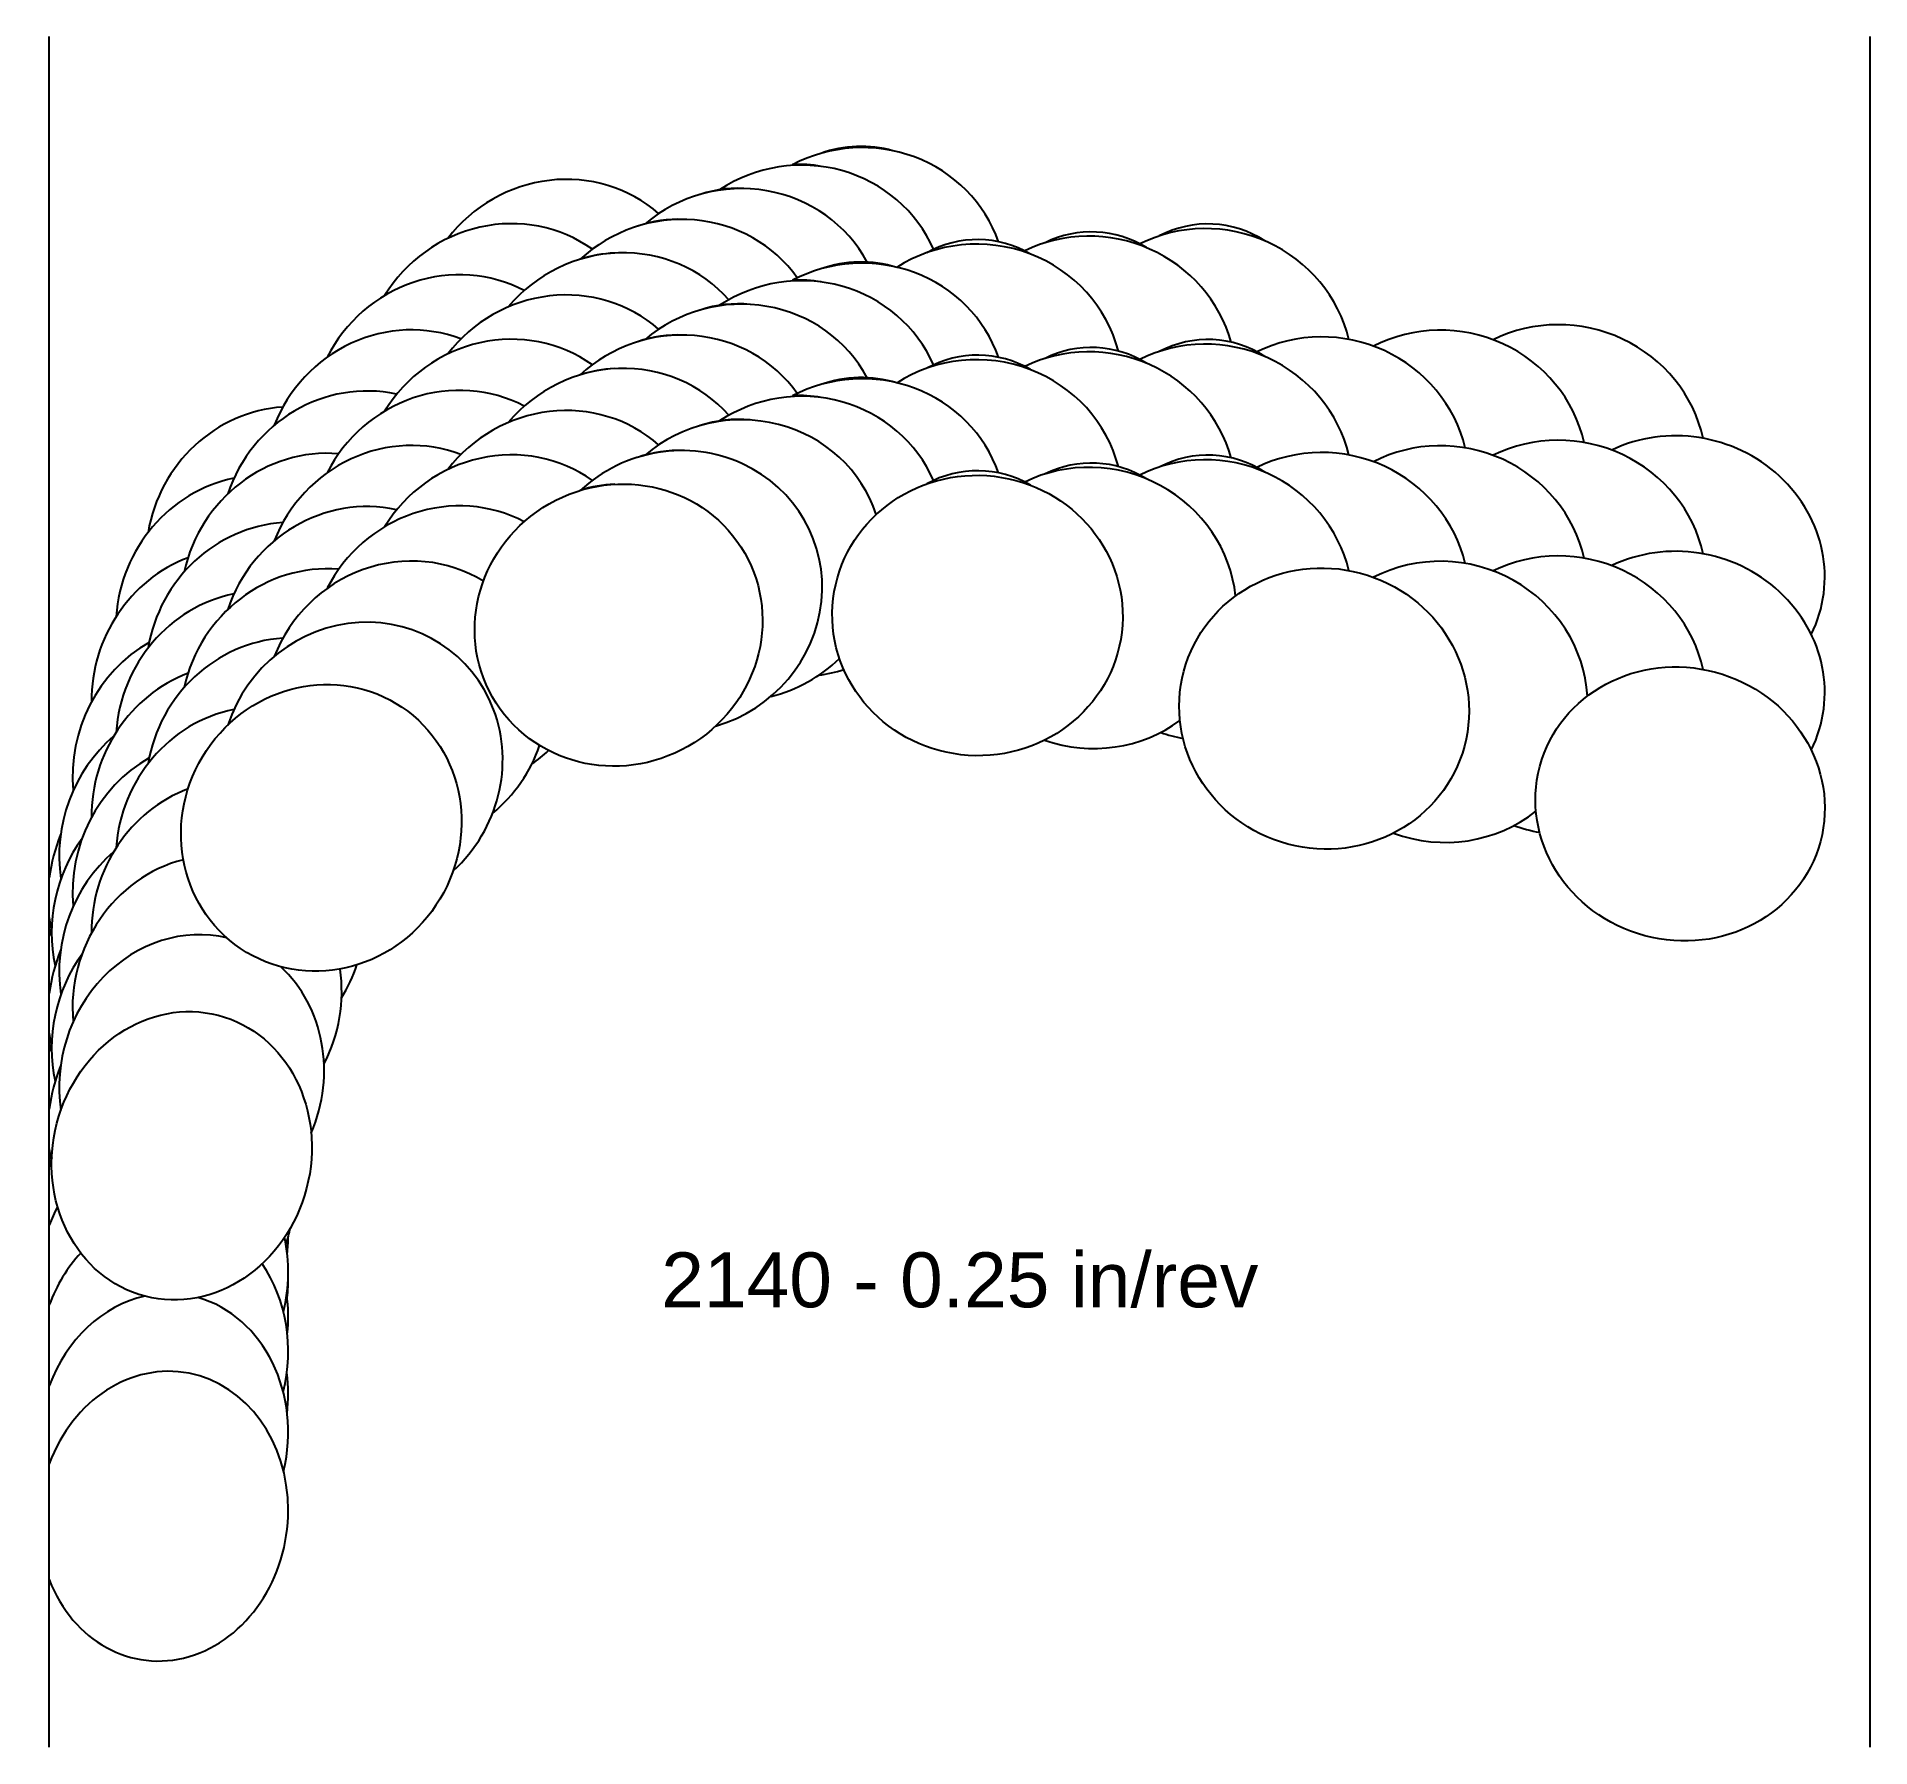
# Model space of a CAD drawing. Header units: inches. Extents: x -3.96 to 0, y -2.54 to 1.16.
import ezdxf
from ezdxf.enums import TextEntityAlignment as Align

# ---------------------------------------------------------------- set-up
doc = ezdxf.new("R2010")
doc.units = ezdxf.units.IN
doc.header["$MEASUREMENT"] = 0
for name, color, linetype, true_color in [('Blade_1', 30, 'Continuous', 0xff7f00), ('Blade_2', 7, 'Continuous', 0xcccc00), ('Blade_3', 7, 'Continuous', 0x00cc00), ('Blade_4', 7, 'Continuous', 0x00cccc), ('Blade_5', 7, 'Continuous', 0x0066cc), ('Blade_6', 190, 'Continuous', 0x7f00ff)]:
    doc.layers.add(name, color=color, linetype=linetype, true_color=true_color)
doc.layers.add('Gage_Line', color=7, linetype='Continuous')
doc.styles.get("Standard").update_dxf_attribs({"font": 'arial.ttf'})

msp = doc.modelspace()

# ---------------------------------------------------------------- linework, layer by layer
at = {"layer": 'Blade_1'}
for centre, major_axis, ratio, start_param, end_param in [((-1.9305, 0.4037), (0.3133, -0.021), 0.965549, 6.592168, 8.508091), ((-1.9305, 0.4918), (0.2216, -0.0391), 1, 1.211994, 2.253223), ((-2.7065, 0.3829), (0.2726, 0.1558), 0.962552, 6.478677, 8.224271), ((-2.7065, 0.4252), (0.257, 0.0537), 1, 1.397152, 1.688043), ((-1.181, 0.2023), (0.3033, -0.0813), 0.965926, 6.766362, 8.589809), ((-1.9305, 0.2418), (0.2216, -0.0391), 1, 1.211994, 2.253223), ((-2.7065, 0.1329), (0.2726, 0.1558), 0.962552, 6.478677, 8.224271), ((-2.7065, 0.1752), (0.257, 0.0537), 1, 1.397152, 1.688043), ((-1.9305, 0.1537), (0.3133, -0.021), 0.965549, 6.592168, 8.508091), ((-0.4113, -0.0039), (0.3033, -0.0813), 0.939693, 6.094226, 8.592902), ((-3.3494, -0.0556), (0.1615, 0.2693), 0.953169, 6.720095, 8.198932), ((-1.181, -0.0477), (0.3033, -0.0813), 0.965926, 6.766362, 8.589809), ((-1.9305, -0.0082), (0.2216, -0.0391), 1, 1.211994, 2.253223), ((-2.7065, -0.0748), (0.257, 0.0537), 1, 1.397152, 1.688043), ((-0.4113, -0.2539), (0.3033, -0.0813), 0.939693, 6.094226, 8.592902), ((-3.3494, -0.3056), (0.1615, 0.2693), 0.953169, 6.720095, 8.198932), ((-3.6511, -0.7649), (0.079, 0.3039), 0.888476, 7.441061, 8.370228), ((-3.6511, -1.0149), (0.079, 0.3039), 0.888476, 7.441061, 8.370228), ((-3.6905, -1.5444), (0.0421, 0.3112), 0.855715, 4.738419, 4.894248), ((-3.6905, -2.0444), (0.0421, 0.3112), 0.855715, 2.139839, 7.598484), ((-3.6905, -1.7944), (0.0421, 0.3112), 0.855715, 4.738419, 5.019475)]:
    msp.add_ellipse(centre, major_axis=major_axis, ratio=ratio, start_param=start_param, end_param=end_param, dxfattribs=at)
for centre, major_axis, ratio in [((-2.7065, -0.1171), (0.2726, 0.1558), 0.962552), ((-1.9305, -0.0963), (0.3133, -0.021), 0.965549), ((-1.181, -0.2977), (0.3033, -0.0813), 0.965926), ((-0.4113, -0.5039), (0.3033, -0.0813), 0.939693), ((-3.3494, -0.5556), (0.1615, 0.2693), 0.953169), ((-3.6511, -1.2649), (0.079, 0.3039), 0.888476)]:
    msp.add_ellipse(centre, major_axis=major_axis, ratio=ratio, dxfattribs=at)
at = {"layer": 'Blade_2'}
for centre, major_axis, ratio, start_param, end_param in [((-2.5783, 0.4559), (0.2863, 0.129), 0.963257, 6.470423, 8.187456), ((-2.5783, 0.4981), (0.2598, 0.0374), 1, 1.37938, 1.766131), ((-2.5783, 0.2059), (0.2863, 0.129), 0.963257, 6.470423, 8.187456), ((-2.5783, 0.2481), (0.2598, 0.0374), 1, 1.37938, 1.766131), ((-3.2623, 0.0793), (0.1768, 0.2595), 0.958561, 6.649733, 8.146422), ((-2.5783, -0.0441), (0.2863, 0.129), 0.963257, 4.5672, 8.187456), ((-2.5783, -0.0019), (0.2598, 0.0374), 1, 1.37938, 1.766131), ((-3.2623, -0.1707), (0.1768, 0.2595), 0.958561, 6.649733, 8.146422), ((-3.2623, -0.4207), (0.1768, 0.2595), 0.958561, 4.466437, 8.146422), ((-3.6297, -0.5983), (0.0929, 0.3), 0.903274, 7.243094, 8.346092), ((-3.6297, -0.8483), (0.0929, 0.3), 0.903274, 7.243094, 8.346092), ((-3.6297, -1.0983), (0.0929, 0.3), 0.903274, 6.343273, 8.346092), ((-3.6297, -1.0983), (0.0929, 0.3), 0.903274, 4.597698, 5.876262), ((-3.6905, -1.876), (0.0421, 0.3112), 0.855715, 6.590551, 7.598484), ((-3.6905, -1.876), (0.0421, 0.3112), 0.855715, 4.596782, 6.160557), ((-3.6905, -1.626), (0.0421, 0.3112), 0.855715, 4.749599, 5.025249)]:
    msp.add_ellipse(centre, major_axis=major_axis, ratio=ratio, start_param=start_param, end_param=end_param, dxfattribs=at)
at = {"layer": 'Blade_3'}
for centre, major_axis, ratio, start_param, end_param in [((-2.4474, 0.5232), (0.2974, 0.1007), 0.963891, 6.44155, 8.24045), ((-2.4474, 0.5653), (0.2617, 0.0211), 1, 1.394635, 1.811132), ((-1.6842, 0.4201), (0.3033, -0.0813), 0.965926, 6.802063, 8.58591), ((-1.6842, 0.5084), (0.2173, -0.0582), 1, 1.275788, 2.293491), ((-2.4474, 0.2732), (0.2974, 0.1007), 0.963891, 6.44155, 8.24045), ((-2.4474, 0.3153), (0.2617, 0.0211), 1, 1.394635, 1.811132), ((-3.1665, 0.2125), (0.1981, 0.2436), 0.959349, 6.587345, 8.178273), ((-0.9244, 0.2169), (0.3033, -0.0813), 0.965926, 6.755311, 8.606434), ((-1.6842, 0.1701), (0.3033, -0.0813), 0.965926, 6.802063, 8.58591), ((-1.6842, 0.2584), (0.2173, -0.0582), 1, 1.275788, 2.293491), ((-2.4474, 0.0232), (0.2974, 0.1007), 0.963891, 6.276904, 8.24045), ((-2.4474, 0.0653), (0.2617, 0.0211), 1, 1.394635, 1.811132), ((-3.1665, -0.0375), (0.1981, 0.2436), 0.959349, 6.587345, 8.178273), ((-0.9244, -0.0331), (0.3033, -0.0813), 0.965926, 6.755311, 8.606434), ((-1.6842, 0.0084), (0.2173, -0.0582), 1, 1.275788, 2.293491), ((-1.6842, -0.0799), (0.3033, -0.0813), 0.965926, 6.639174, 8.58591), ((-3.1665, -0.2875), (0.1981, 0.2436), 0.959349, 6.407516, 8.178273), ((-0.9244, -0.2831), (0.3033, -0.0813), 0.965926, 6.595064, 8.606434), ((-3.5962, -0.4274), (0.1061, 0.2955), 0.917095, 7.101694, 8.326081), ((-2.4474, 0.0232), (0.2974, 0.1007), 0.963891, 4.623493, 5.170472), ((-1.6842, -0.0799), (0.3033, -0.0813), 0.965926, 4.636706, 5.62352), ((-3.1665, -0.2875), (0.1981, 0.2436), 0.959349, 4.50452, 5.079276), ((-3.5962, -0.6774), (0.1061, 0.2955), 0.917095, 7.101694, 8.326081), ((-0.9244, -0.2831), (0.3033, -0.0813), 0.965926, 4.618389, 5.663911), ((-3.5962, -0.9274), (0.1061, 0.2955), 0.917095, 6.833893, 8.326081), ((-3.5962, -0.9274), (0.1061, 0.2955), 0.917095, 4.565814, 5.245507), ((-3.6905, -1.4507), (0.0421, 0.3112), 0.855715, 4.744174, 4.85918), ((-3.6905, -1.7007), (0.0421, 0.3112), 0.855715, 7.165698, 7.598483), ((-3.6905, -1.7007), (0.0421, 0.3112), 0.855715, 4.585245, 5.528367)]:
    msp.add_ellipse(centre, major_axis=major_axis, ratio=ratio, start_param=start_param, end_param=end_param, dxfattribs=at)
at = {"layer": 'Blade_4'}
for centre, major_axis, ratio, start_param, end_param in [((-2.315, 0.5744), (0.3059, 0.0707), 0.964438, 6.459239, 8.220014), ((-2.315, 0.6168), (0.2625, 0.0041), 1, 1.376027, 1.613893), ((-3.0628, 0.3328), (0.219, 0.225), 0.960166, 6.55841, 8.170981), ((-2.315, 0.3244), (0.3059, 0.0707), 0.964438, 6.459239, 8.220014), ((-2.315, 0.3668), (0.2625, 0.0041), 1, 1.376027, 1.613893), ((-3.0628, 0.0828), (0.219, 0.225), 0.960166, 6.55841, 8.170981), ((-2.315, 0.0744), (0.3059, 0.0707), 0.964438, 6.459239, 8.220014), ((-2.315, 0.1168), (0.2625, 0.0041), 1, 1.376027, 1.613893), ((-3.0628, -0.1672), (0.219, 0.225), 0.960166, 6.55841, 8.170981), ((-3.5509, -0.2637), (0.118, 0.291), 0.929921, 6.992232, 8.276145), ((-3.5509, -0.5137), (0.118, 0.291), 0.929921, 6.992232, 8.276145), ((-2.315, 0.0744), (0.3059, 0.0707), 0.964438, 4.624852, 4.802216), ((-3.0628, -0.1672), (0.219, 0.225), 0.960166, 4.514261, 4.662771), ((-3.5509, -0.7637), (0.118, 0.291), 0.929921, 6.992232, 8.276145), ((-3.5509, -0.7637), (0.118, 0.291), 0.929921, 4.534954, 4.784926), ((-3.6905, -1.5287), (0.0421, 0.3112), 0.855715, 7.455868, 7.598484), ((-3.6905, -1.5287), (0.0421, 0.3112), 0.855715, 4.590851, 5.110207)]:
    msp.add_ellipse(centre, major_axis=major_axis, ratio=ratio, start_param=start_param, end_param=end_param, dxfattribs=at)
at = {"layer": 'Blade_5'}
for centre, major_axis, ratio, start_param, end_param in [((-2.1822, 0.6127), (0.3121, 0.0343), 0.964908, 6.504094, 8.240288), ((-2.1822, 0.6557), (0.2619, -0.0174), 1, 1.371173, 1.976368), ((-2.9499, 0.4442), (0.2384, 0.2043), 0.960998, 6.516263, 8.181113), ((-1.4325, 0.5256), (0.2173, -0.0582), 1, 1.253239, 2.317339), ((-1.4325, 0.4365), (0.3033, -0.0813), 0.965926, 6.767411, 8.595176), ((-2.1822, 0.3627), (0.3121, 0.0343), 0.964908, 6.504094, 8.240288), ((-2.1822, 0.4057), (0.2619, -0.0174), 1, 1.33865, 1.976368), ((-0.6679, 0.2315), (0.3033, -0.0813), 0.956305, 6.742096, 8.596099), ((-2.9499, 0.1942), (0.2384, 0.2043), 0.960998, 6.516263, 8.181113), ((-1.4325, 0.1865), (0.3033, -0.0813), 0.965926, 6.767411, 8.595176), ((-1.4325, 0.2756), (0.2173, -0.0582), 1, 1.253239, 2.317339), ((-2.1822, 0.1127), (0.3121, 0.0343), 0.964908, 6.504094, 8.240288), ((-2.1822, 0.1557), (0.2619, -0.0174), 1, 1.33865, 1.976368), ((-0.6679, -0.0185), (0.3033, -0.0813), 0.956305, 6.742096, 8.596099), ((-2.9499, -0.0558), (0.2384, 0.2043), 0.960998, 6.516263, 8.181113), ((-1.4325, -0.0635), (0.3033, -0.0813), 0.965926, 6.767411, 8.595176), ((-1.4325, 0.0256), (0.2173, -0.0582), 1, 1.253239, 2.317339), ((-3.4944, -0.1048), (0.1294, 0.2861), 0.941708, 6.878218, 8.235753), ((-0.6679, -0.2685), (0.3033, -0.0813), 0.956305, 6.742096, 8.596099), ((-3.4944, -0.3548), (0.1294, 0.2861), 0.941708, 6.878218, 8.235753), ((-3.4944, -0.6048), (0.1294, 0.2861), 0.941708, 6.878218, 8.235753), ((-1.4325, -0.0635), (0.3033, -0.0813), 0.965926, 4.634743, 4.794125), ((-0.6679, -0.2685), (0.3033, -0.0813), 0.956305, 4.627808, 4.811778), ((-3.6774, -0.8576), (0.0486, 0.3102), 0.855831, 7.697911, 7.764401), ((-3.6774, -1.1076), (0.0486, 0.3102), 0.855831, 7.697911, 7.764401), ((-3.6774, -1.3576), (0.0486, 0.3102), 0.855831, 7.697911, 7.764401), ((-3.6774, -1.3576), (0.0486, 0.3102), 0.855831, 4.523048, 4.642142)]:
    msp.add_ellipse(centre, major_axis=major_axis, ratio=ratio, start_param=start_param, end_param=end_param, dxfattribs=at)
at = {"layer": 'Blade_6'}
for centre, major_axis, ratio, start_param, end_param in [((-2.8307, 0.541), (0.2565, 0.1811), 0.961796, 6.50987, 8.169235), ((-2.8307, 0.291), (0.2565, 0.1811), 0.961796, 6.50987, 8.169235), ((-3.427, 0.0447), (0.1455, 0.2782), 0.947547, 6.805998, 8.188725), ((-2.8307, 0.041), (0.2565, 0.1811), 0.961796, 6.50987, 8.169235), ((-3.427, -0.2053), (0.1455, 0.2782), 0.947547, 6.805998, 8.188725), ((-3.427, -0.4553), (0.1455, 0.2782), 0.947547, 6.805998, 8.188725), ((-3.6643, -0.6898), (0.064, 0.3074), 0.872695, 7.641231, 7.950489), ((-3.6643, -0.6898), (0.064, 0.3074), 0.872695, 8.226144, 8.305207), ((-3.6643, -0.9398), (0.064, 0.3074), 0.872695, 7.641231, 7.950489), ((-3.6643, -0.9398), (0.064, 0.3074), 0.872695, 8.226144, 8.305207), ((-3.6643, -1.1898), (0.064, 0.3074), 0.872695, 7.641231, 7.950489), ((-3.6643, -1.1898), (0.064, 0.3074), 0.872695, 8.226144, 8.305207)]:
    msp.add_ellipse(centre, major_axis=major_axis, ratio=ratio, start_param=start_param, end_param=end_param, dxfattribs=at)
at = {"layer": 'Gage_Line'}
for p, q in [((-3.9375, -2.5444), (-3.9375, 1.1557)), ((0, -2.5444), (0, 1.1557))]:
    msp.add_line(p, q, dxfattribs=at)

# ---------------------------------------------------------------- texts
msp.add_text('2140 - 0.25 in/rev', height=0.11875).set_placement((-1.9688, -1.5333), align=Align.MIDDLE_CENTER)

doc.saveas('drawing.dxf')
